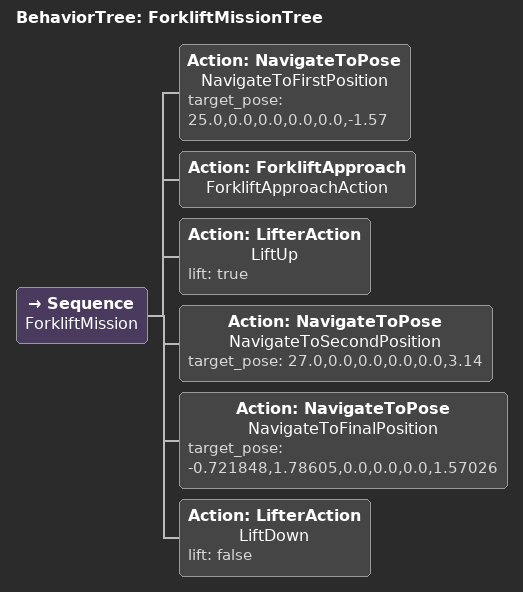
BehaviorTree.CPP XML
<?xml version="1.0"?>
<root BTCPP_format="4" main_tree_to_execute="ForkliftMissionTree">
    <BehaviorTree ID="ForkliftMissionTree">
        <Sequence name="ForkliftMission">
            <!-- Node 1: Navigate to first position -->
            <Action ID="NavigateToPose" name="NavigateToFirstPosition" target_pose="25.0,0.0,0.0,0.0,0.0,-1.57"/>

            <!-- Node 2: Forklift approach -->
            <Action ID="ForkliftApproach" name="ForkliftApproachAction"/>

            <!-- Node 3: Lift up -->
            <Action ID="LifterAction" name="LiftUp" lift="true"/>

            <!-- Node 4: Navigate to second position -->
            <Action ID="NavigateToPose" name="NavigateToSecondPosition" target_pose="27.0,0.0,0.0,0.0,0.0,3.14"/>

            <!-- Node 5: Navigate to final position -->
            <Action ID="NavigateToPose" name="NavigateToFinalPosition" target_pose="-0.721848,1.78605,0.0,0.0,0.0,1.57026"/>

            <!-- Node 6: Lower lift -->
            <Action ID="LifterAction" name="LiftDown" lift="false"/>
        </Sequence>
    </BehaviorTree>
</root>
